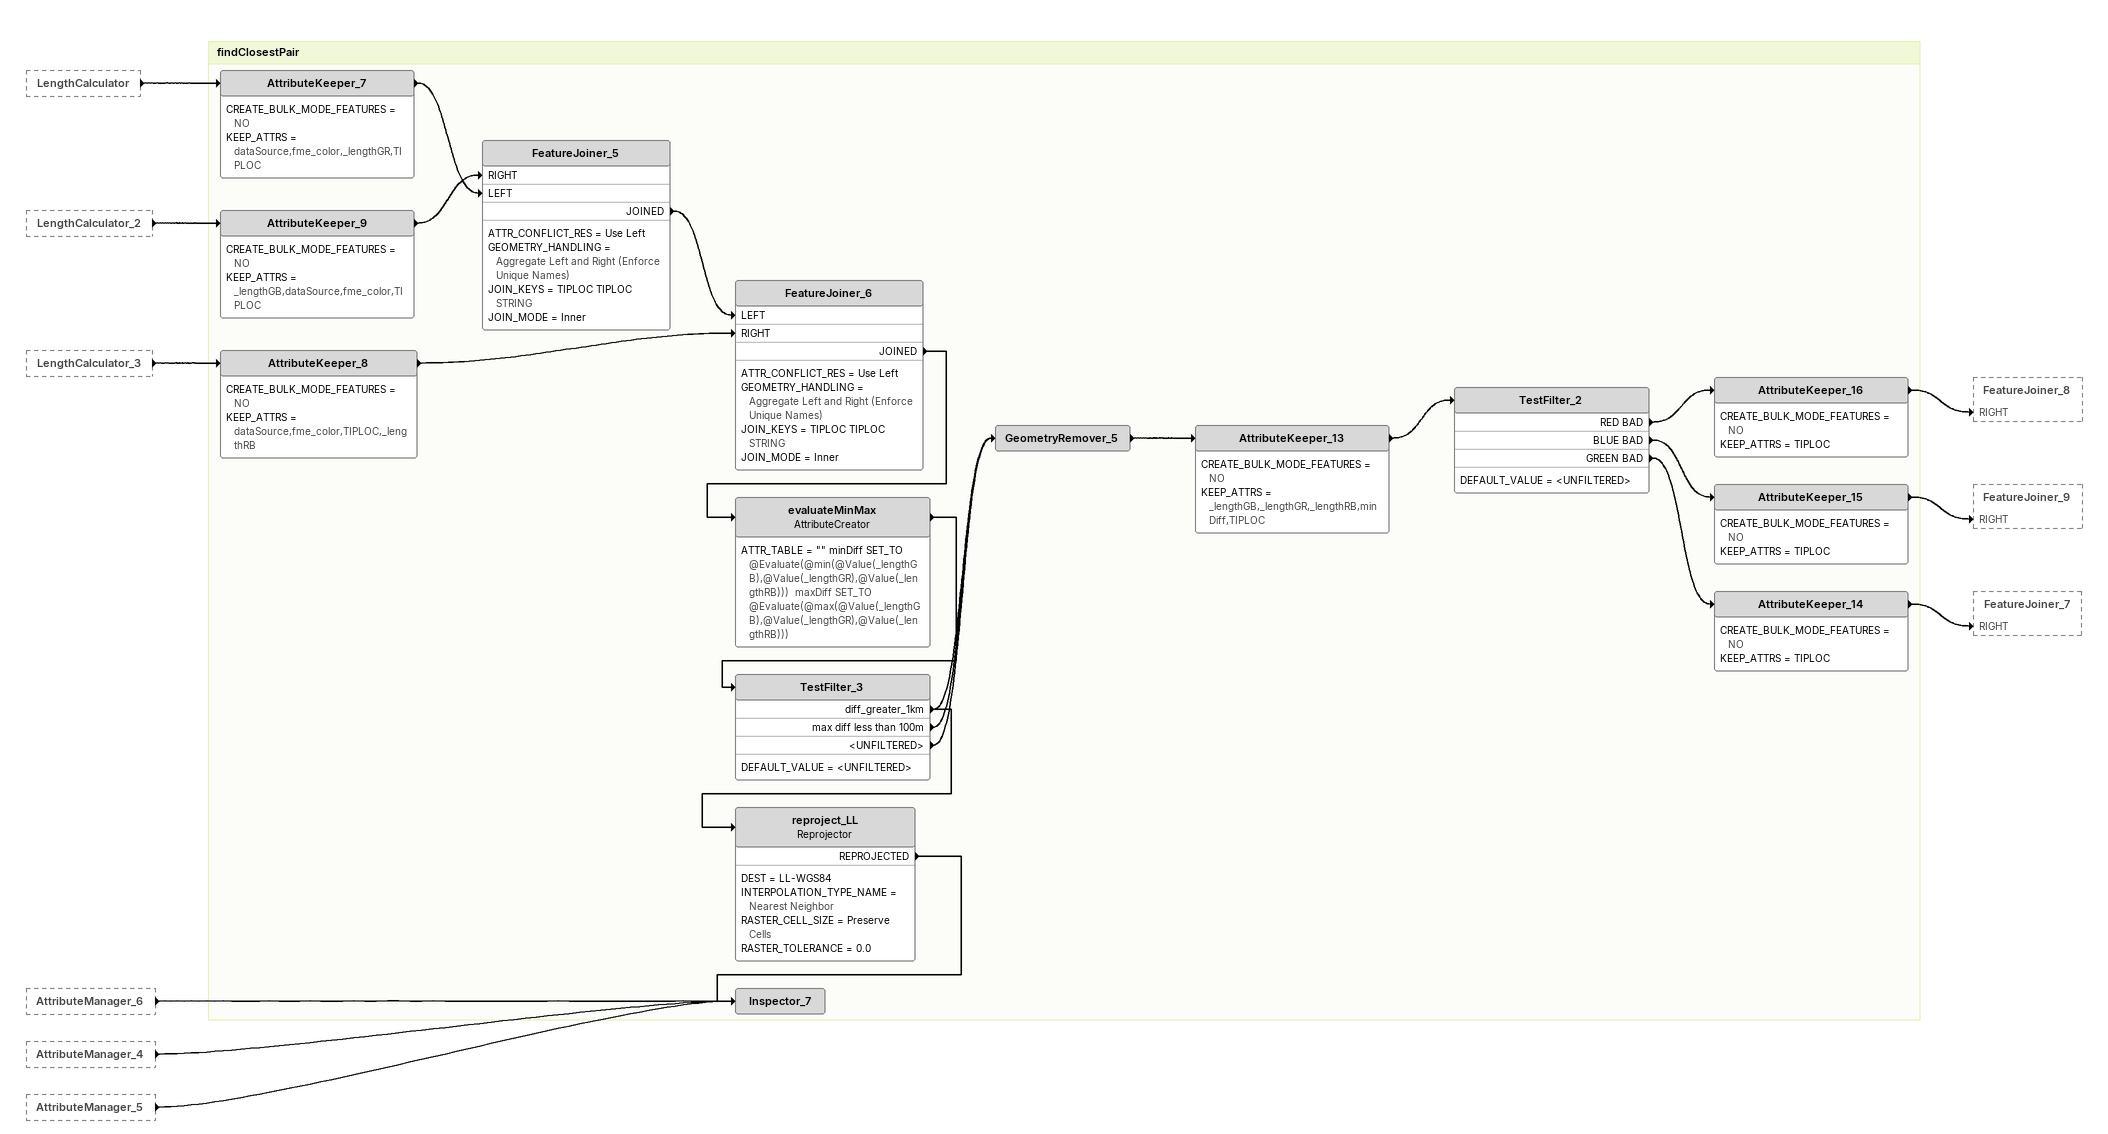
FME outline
LengthCalculator [outside]
    -> AttributeKeeper_7
LengthCalculator_2 [outside]
    -> AttributeKeeper_9
LengthCalculator_3 [outside]
    -> AttributeKeeper_8
AttributeManager_6 [outside]
    -> Inspector_7
AttributeManager_4 [outside]
    -> Inspector_7
AttributeManager_5 [outside]
    -> Inspector_7

Bookmark: findClosestPair
AttributeKeeper_7
    CREATE_BULK_MODE_FEATURES = NO
    KEEP_ATTRS = dataSource,fme_color,_lengthGR,TIPLOC
    -> FeatureJoiner_5 [LEFT]
AttributeKeeper_9
    CREATE_BULK_MODE_FEATURES = NO
    KEEP_ATTRS = _lengthGB,dataSource,fme_color,TIPLOC
    -> FeatureJoiner_5 [RIGHT]
FeatureJoiner_5
    ATTR_CONFLICT_RES = Use Left
    GEOMETRY_HANDLING = Aggregate Left and Right (Enforce Unique Names)
    JOIN_KEYS = TIPLOC TIPLOC STRING
    JOIN_MODE = Inner
    JOINED -> FeatureJoiner_6 [LEFT]
AttributeKeeper_8
    CREATE_BULK_MODE_FEATURES = NO
    KEEP_ATTRS = dataSource,fme_color,TIPLOC,_lengthRB
    -> FeatureJoiner_6 [RIGHT]
FeatureJoiner_6
    ATTR_CONFLICT_RES = Use Left
    GEOMETRY_HANDLING = Aggregate Left and Right (Enforce Unique Names)
    JOIN_KEYS = TIPLOC TIPLOC STRING
    JOIN_MODE = Inner
    JOINED -> evaluateMinMax
evaluateMinMax: AttributeCreator
    ATTR_TABLE = "" minDiff SET_TO @Evaluate(@min(@Value(_lengthGB),@Value(_lengthGR),@Value(_lengthRB)))  maxDiff SET_TO @Evaluate(@max(@Value(_lengthGB),@Value(_lengthGR),@Value(_lengthRB)))
    -> TestFilter_3
TestFilter_3
    DEFAULT_VALUE = <UNFILTERED>
    diff_greater_1km -> GeometryRemover_5
    diff_greater_1km -> reproject_LL
    max diff less than 100m -> GeometryRemover_5
    <UNFILTERED> -> GeometryRemover_5
GeometryRemover_5
    -> AttributeKeeper_13
AttributeKeeper_13
    CREATE_BULK_MODE_FEATURES = NO
    KEEP_ATTRS = _lengthGB,_lengthGR,_lengthRB,minDiff,TIPLOC
    -> TestFilter_2
TestFilter_2
    DEFAULT_VALUE = <UNFILTERED>
    RED BAD -> AttributeKeeper_16
    BLUE BAD -> AttributeKeeper_15
    GREEN BAD -> AttributeKeeper_14
AttributeKeeper_16
    CREATE_BULK_MODE_FEATURES = NO
    KEEP_ATTRS = TIPLOC
    -> FeatureJoiner_8 [RIGHT]
AttributeKeeper_15
    CREATE_BULK_MODE_FEATURES = NO
    KEEP_ATTRS = TIPLOC
    -> FeatureJoiner_9 [RIGHT]
AttributeKeeper_14
    CREATE_BULK_MODE_FEATURES = NO
    KEEP_ATTRS = TIPLOC
    -> FeatureJoiner_7 [RIGHT]
reproject_LL: Reprojector
    DEST = LL-WGS84
    INTERPOLATION_TYPE_NAME = Nearest Neighbor
    RASTER_CELL_SIZE = Preserve Cells
    RASTER_TOLERANCE = 0.0
    REPROJECTED -> Inspector_7
Inspector_7
